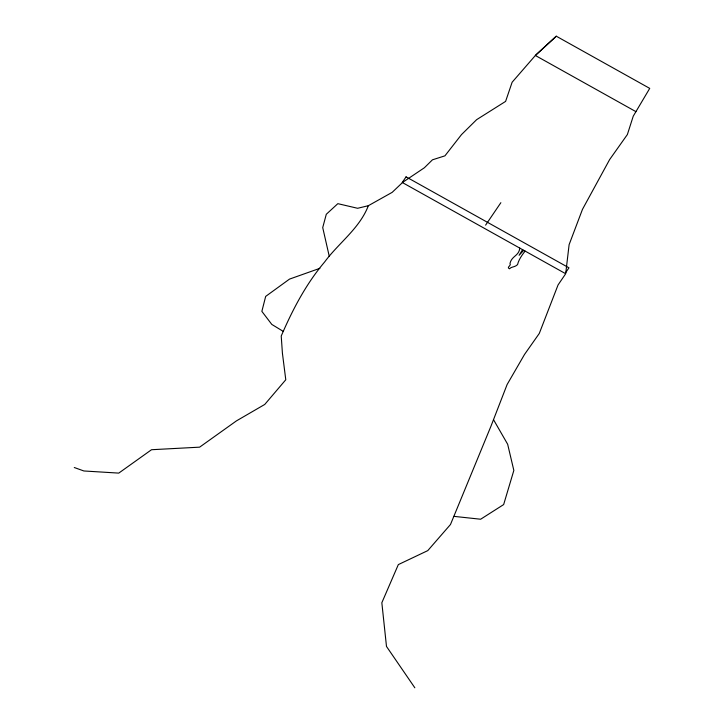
<?xml version="1.0" encoding="UTF-8"?>
<svg xmlns="http://www.w3.org/2000/svg" width="724" height="724" viewBox="0 0 724 724"><rect width="100%" height="100%" fill="white"/><g stroke="black" fill="none" stroke-linecap="round" stroke-linejoin="round"><path stroke-width="1.09" d="M414.843 687.8L386.489 646.442L381.838 602.748L398.327 564.602L427.775 550.62L450.482 524.511L490.935 426.273L507.117 384.525L524.502 354.479L539.289 333.447L558.05 284.957L565.688 273.735L569.109 244.676L582.476 209.345L609.635 159.57L627.373 134.546L633.238 116.184L649.727 88.382L556.285 36.2L535.733 55.06L512.121 82.246L505.605 101.396L476.618 119.677L461.496 134.61L444.934 155.841L432.445 159.823L424.382 167.76L402.788 182.276L392.191 192.34L368.353 205.697C359.593 228.494 338.732 242.884 324.614 261.998C305.971 284.043 292.623 309.619 281.229 336.008L282.414 353.185L285.781 379.765L264.749 404.445L236.449 420.879L199.625 447.161L151.524 449.722L118.763 473.107L83.884 470.971L74.273 467.514M525.117 251.083C522.022 255.02 518.665 259.735 517.542 264.631C514.674 267.437 511.678 266.423 509.479 268.794C505.895 267.446 511.823 265.518 509.986 263.446C511.669 255.807 519.117 255.97 519.76 248.088M485.596 225.146L500.863 202.693M522.592 249.671L519.099 255.273L523.733 250.305M556.285 36.2L535.362 55.486L635.934 111.65M319.881 268.323L289.51 279.102L265.672 296.406L261.862 311.365L271.799 324.415L283.301 331.42M368.353 205.697L357.62 208.286L337.837 203.661L326.289 214.286L322.723 227.589L329.248 256.269M453.903 516.357L480.636 519.226L503.651 504.574L513.841 470.419L507.66 444.246L493.506 419.649M406.064 176.855L402.245 182.466L565.136 273.428L568.955 267.817L406.064 176.855"/></g></svg>
